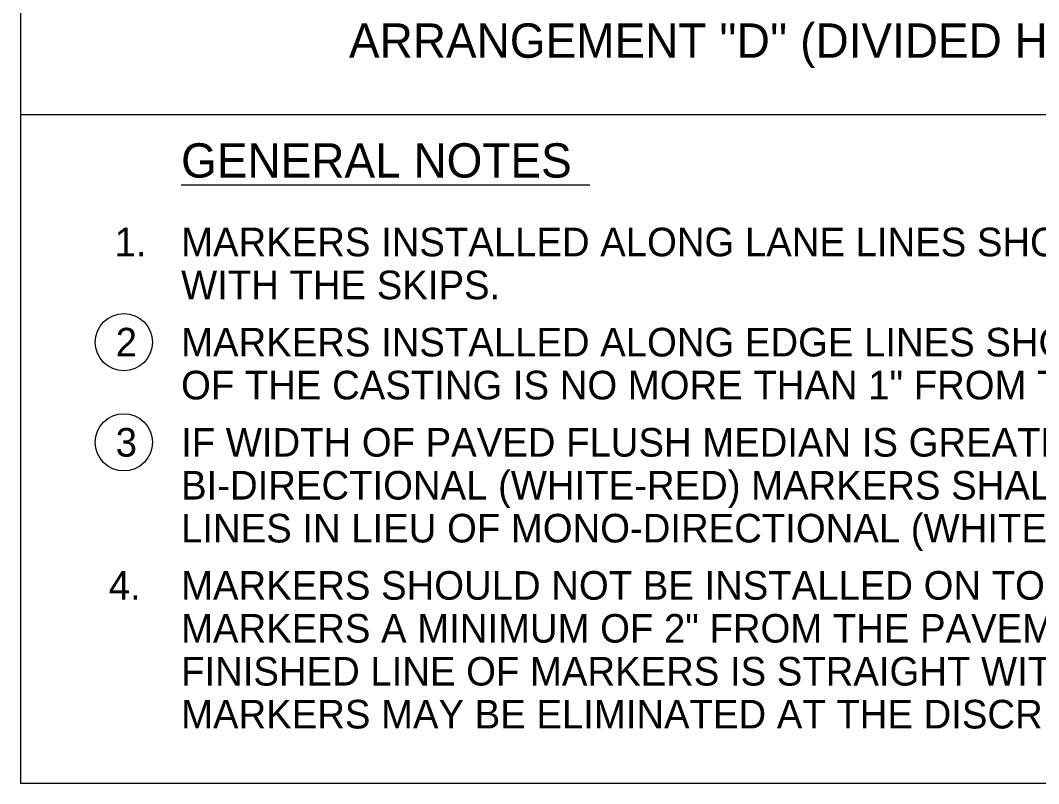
# Model space of a CAD drawing. Extents: x 1007 to 1035.5, y 1000.5 to 1021.5.
# Drawn here: x 1007 to 1014.11, y 1000.5 to 1005.83 of the extents above; entities that cross this region are included whole.
import ezdxf

# ---------------------------------------------------------------- set-up
doc = ezdxf.new("R2010")
doc.units = 0
doc.layers.add('Level 1', color=7, linetype='Continuous')
doc.layers.add('Level 10', color=7, linetype='Continuous')

msp = doc.modelspace()

# ---------------------------------------------------------------- linework, layer by layer
at = {"layer": 'Level 1'}
for points in [[(1007.002, 1005.1774), (1035.5, 1005.1774)], [(1008.1226, 1004.6856), (1010.9788, 1004.6856)]]:
    msp.add_lwpolyline(points, dxfattribs=at)
for centre in [(1007.7226, 1003.5856), (1007.7226, 1002.8856)]:
    msp.add_circle(centre, 0.2, dxfattribs=at)
at = {"layer": 'Level 10'}
for p in [(1007, 1021.5), (1035.5, 1000.5)]:
    msp.add_line(p, (1007, 1000.5), dxfattribs=at)

# ---------------------------------------------------------------- texts
at = {"layer": 'Level 1'}
for s, height, p in [("ARRANGEMENT ''D'' (DIVIDED HIGHWAY WITH PAVED FLUSH MEDIAN THAT DOES NOT FUNCTION AS A TWO-WAY LEFT TURN LANE)", 0.24, (1009.2953, 1005.5734)), ('GENERAL NOTES', 0.24, (1008.1226, 1004.7356)), ('1.', 0.2, (1007.6581, 1004.1856)), ('MARKERS INSTALLED ALONG LANE LINES SHOULD BE PLACED BETWEEN AND IN LINE ', 0.2, (1008.1226, 1004.1856)), ('WITH THE SKIPS.', 0.2, (1008.1226, 1003.8856)), ('2', 0.2, (1007.6659, 1003.4856)), ('MARKERS INSTALLED ALONG EDGE LINES SHOULD BE PLACED SO THAT THE NEAR EDGE ', 0.2, (1008.1226, 1003.4856)), ('OF THE CASTING IS NO MORE THAN 1" FROM THE NEAR EDGE OF THE LINE.', 0.2, (1008.1226, 1003.1856)), ('3', 0.2, (1007.6659, 1002.7856)), ("IF WIDTH OF PAVED FLUSH MEDIAN IS GREATER THAN OR EQUAL TO 30', ", 0.2, (1008.1226, 1002.7856)), ('BI-DIRECTIONAL (WHITE-RED) MARKERS SHALL BE USED ALONG THE LANE ', 0.2, (1008.1226, 1002.4856)), ('LINES IN LIEU OF MONO-DIRECTIONAL (WHITE) MARKERS.', 0.2, (1008.1226, 1002.1856)), ('4.', 0.2, (1007.6171, 1001.7856)), ('MARKERS SHOULD NOT BE INSTALLED ON TOP OF THE PAVEMENT JOINT.  OFFSET', 0.2, (1008.1226, 1001.7856)), ('MARKERS A MINIMUM OF 2" FROM THE PAVEMENT JOINT.  ENSURE THAT THE', 0.2, (1008.1226, 1001.4856)), ('FINISHED LINE OF MARKERS IS STRAIGHT WITH MINIMAL LATERAL DEVIATION.', 0.2, (1008.1226, 1001.1856)), ('MARKERS MAY BE ELIMINATED AT THE DISCRETION OF THE ENGINEER.', 0.2, (1008.1226, 1000.8856))]:
    msp.add_text(s, height=height, dxfattribs=at).set_placement(p)

doc.saveas('drawing.dxf')
